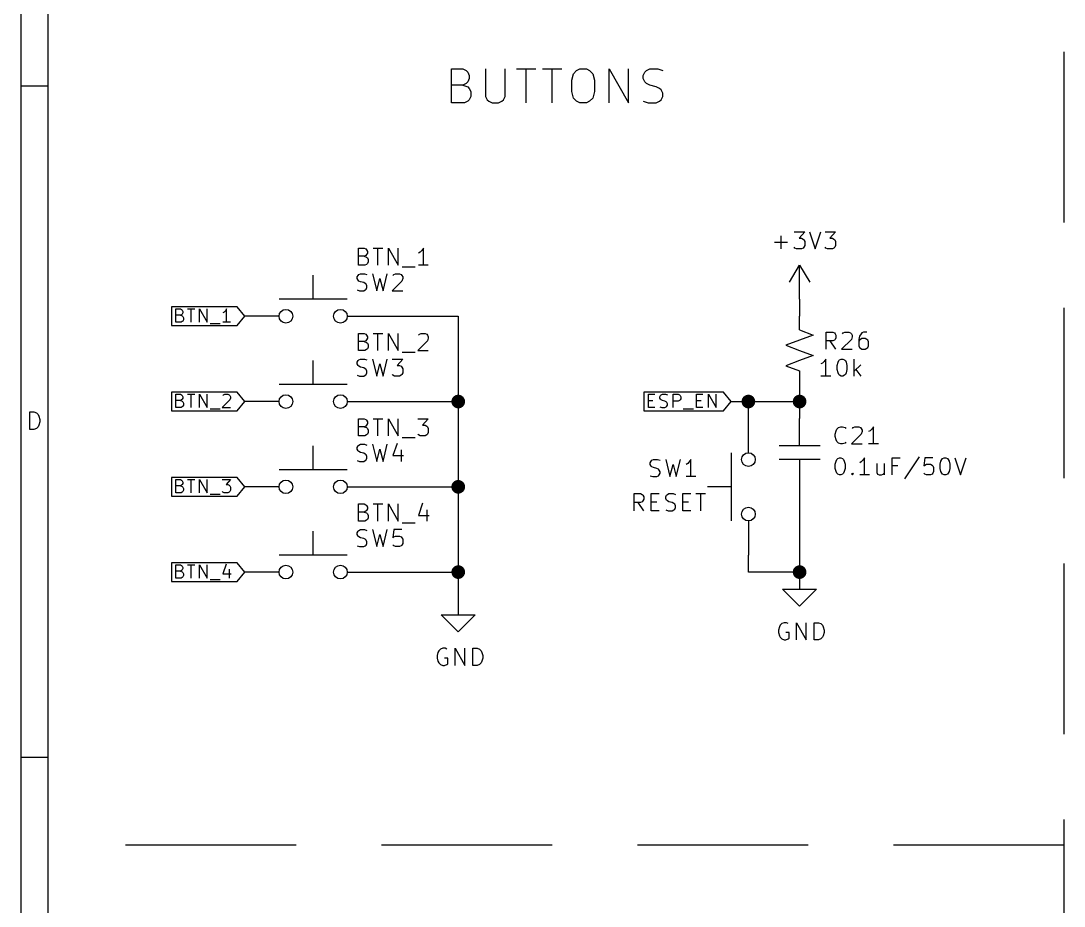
# Model space of a CAD drawing. Extents: x 0.4 to 16.1, y -11.3 to -0.4.
# Drawn here: x 0.394 to 3.45, y -8.704 to -6.109 of the extents above; entities that cross this region are included whole.
import ezdxf

# ---------------------------------------------------------------- set-up
doc = ezdxf.new("R2010")
doc.units = 0
doc.header["$MEASUREMENT"] = 0
doc.linetypes.add('DASHED', pattern=[0.75, 0.5, -0.25])
for name, color, linetype in [('BLUE3', 171, 'CONTINUOUS'), ('CYAN2', 4, 'CONTINUOUS'), ('GREEN2', 3, 'CONTINUOUS'), ('RED2', 1, 'CONTINUOUS')]:
    doc.layers.add(name, color=color, linetype=linetype)

msp = doc.modelspace()

# ---------------------------------------------------------------- linework, layer by layer
at = {"layer": 'BLUE3', "linetype": 'DASHED'}
for p, q in [((3.45, -11.2), (3.45, -6)), ((3.45, -8.525), (0.5, -8.525))]:
    msp.add_line(p, q, dxfattribs=at)
at = {"layer": 'BLUE3', "linetype": 'CONTINUOUS'}
for p, q in [((1.65506, -6.34974), (1.65506, -6.24974)), ((1.65506, -6.24974), (1.68839, -6.24974)), ((1.68839, -6.24974), (1.69791, -6.2545)), ((1.69791, -6.2545), (1.70268, -6.25926)), ((1.70268, -6.25926), (1.70744, -6.26878)), ((1.75506, -6.24974), (1.75506, -6.33069)), ((1.8122, -6.33069), (1.8122, -6.24974)), ((1.84554, -6.24974), (1.90268, -6.24974)), ((1.87411, -6.34974), (1.87411, -6.24974)), ((1.92172, -6.24974), (1.97887, -6.24974)), ((1.9503, -6.34974), (1.9503, -6.24974)), ((2.00744, -6.28307), (2.0122, -6.26402)), ((2.0122, -6.26402), (2.02172, -6.2545)), ((2.02172, -6.2545), (2.03125, -6.24974)), ((2.03125, -6.24974), (2.0503, -6.24974)), ((2.0503, -6.24974), (2.05982, -6.2545)), ((2.05982, -6.2545), (2.06934, -6.26402)), ((2.06934, -6.26402), (2.07411, -6.28307)), ((2.11696, -6.34974), (2.11696, -6.24974)), ((2.11696, -6.24974), (2.17411, -6.34974)), ((2.17411, -6.34974), (2.17411, -6.24974)), ((2.21696, -6.26878), (2.22172, -6.25926)), ((2.22172, -6.25926), (2.22648, -6.2545)), ((2.22648, -6.2545), (2.23601, -6.24974)), ((2.23601, -6.24974), (2.25982, -6.24974)), ((2.25982, -6.24974), (2.27411, -6.2545)), ((1.69791, -6.29259), (1.68839, -6.29735)), ((1.70268, -6.28783), (1.69791, -6.29259)), ((1.70744, -6.27831), (1.70268, -6.28783)), ((1.70744, -6.26878), (1.70744, -6.27831)), ((2.00744, -6.3164), (2.00744, -6.28307)), ((2.07411, -6.28307), (2.07411, -6.3164)), ((2.21696, -6.27831), (2.21696, -6.26878)), ((2.22172, -6.28783), (2.21696, -6.27831)), ((2.22648, -6.29259), (2.22172, -6.28783)), ((2.23601, -6.29735), (2.22648, -6.29259)), ((1.68839, -6.29735), (1.65506, -6.29735)), ((1.68839, -6.29735), (1.70268, -6.30212)), ((1.70268, -6.30212), (1.70744, -6.30688)), ((1.70744, -6.30688), (1.7122, -6.3164)), ((1.7122, -6.3164), (1.7122, -6.33069)), ((2.0122, -6.33545), (2.00744, -6.3164)), ((2.07411, -6.3164), (2.06934, -6.33545)), ((2.25506, -6.30212), (2.23601, -6.29735)), ((2.26458, -6.30688), (2.25506, -6.30212)), ((2.26934, -6.31164), (2.26458, -6.30688)), ((2.27411, -6.32117), (2.26934, -6.31164)), ((2.27411, -6.33069), (2.27411, -6.32117)), ((1.69315, -6.34974), (1.65506, -6.34974)), ((1.70268, -6.34497), (1.69315, -6.34974)), ((1.70744, -6.34021), (1.70268, -6.34497)), ((1.7122, -6.33069), (1.70744, -6.34021)), ((1.75506, -6.33069), (1.75982, -6.34021)), ((1.75982, -6.34021), (1.76458, -6.34497)), ((1.76458, -6.34497), (1.77411, -6.34974)), ((1.77411, -6.34974), (1.79315, -6.34974)), ((1.79315, -6.34974), (1.80268, -6.34497)), ((1.80268, -6.34497), (1.80744, -6.34021)), ((1.80744, -6.34021), (1.8122, -6.33069)), ((2.02172, -6.34497), (2.0122, -6.33545)), ((2.03125, -6.34974), (2.02172, -6.34497)), ((2.0503, -6.34974), (2.03125, -6.34974)), ((2.05982, -6.34497), (2.0503, -6.34974)), ((2.06934, -6.33545), (2.05982, -6.34497)), ((2.21696, -6.34497), (2.23125, -6.34974)), ((2.23125, -6.34974), (2.25506, -6.34974)), ((2.25506, -6.34974), (2.26458, -6.34497)), ((2.26458, -6.34497), (2.26934, -6.34021)), ((2.26934, -6.34021), (2.27411, -6.33069))]:
    msp.add_line(p, q, dxfattribs=at)
at = {"layer": 'CYAN2', "linetype": 'CONTINUOUS'}
for p, q in [((2.62095, -6.7773), (2.62095, -6.73921)), ((2.65905, -6.7273), (2.69, -6.7273)), ((2.69, -6.7273), (2.67333, -6.74635)), ((2.67333, -6.74635), (2.68047, -6.74635)), ((2.68047, -6.74635), (2.68524, -6.74873)), ((2.68524, -6.74873), (2.68762, -6.75111)), ((2.68762, -6.75111), (2.69, -6.75587)), ((2.70428, -6.7273), (2.72095, -6.7773)), ((2.72095, -6.7773), (2.73762, -6.7273)), ((2.74952, -6.7273), (2.78047, -6.7273)), ((2.78047, -6.7273), (2.76381, -6.74635)), ((2.76381, -6.74635), (2.77095, -6.74635)), ((2.77095, -6.74635), (2.77571, -6.74873)), ((2.77571, -6.74873), (2.77809, -6.75111)), ((2.77809, -6.75111), (2.78047, -6.75587)), ((1.38259, -6.8253), (1.38259, -6.7753)), ((1.38259, -6.7753), (1.39925, -6.7753)), ((1.39925, -6.7753), (1.40402, -6.77769)), ((1.40402, -6.77769), (1.4064, -6.78006)), ((1.4064, -6.78006), (1.40878, -6.78483)), ((1.40878, -6.78483), (1.40878, -6.78959)), ((1.42544, -6.7753), (1.45402, -6.7753)), ((1.43973, -6.8253), (1.43973, -6.7753)), ((1.47068, -6.8253), (1.47068, -6.7753)), ((1.47068, -6.7753), (1.49925, -6.8253)), ((1.49925, -6.8253), (1.49925, -6.7753)), ((1.5683, -6.78244), (1.56354, -6.78721)), ((1.57306, -6.7753), (1.5683, -6.78244)), ((1.57306, -6.8253), (1.57306, -6.7753)), ((2.6019, -6.75826), (2.64, -6.75826)), ((2.66143, -6.77492), (2.65905, -6.77254)), ((2.66619, -6.7773), (2.66143, -6.77492)), ((2.68047, -6.7773), (2.66619, -6.7773)), ((2.68524, -6.77492), (2.68047, -6.7773)), ((2.68762, -6.77254), (2.68524, -6.77492)), ((2.69, -6.76778), (2.68762, -6.77254)), ((2.69, -6.75587), (2.69, -6.76778)), ((2.7519, -6.77492), (2.74952, -6.77254)), ((2.75667, -6.7773), (2.7519, -6.77492)), ((2.77095, -6.7773), (2.75667, -6.7773)), ((2.77571, -6.77492), (2.77095, -6.7773)), ((2.77809, -6.77254), (2.77571, -6.77492)), ((2.78047, -6.76778), (2.77809, -6.77254)), ((2.78047, -6.75587), (2.78047, -6.76778)), ((1.39925, -6.79911), (1.38259, -6.79911)), ((1.40402, -6.79673), (1.39925, -6.79911)), ((1.39925, -6.79911), (1.4064, -6.80149)), ((1.4064, -6.79435), (1.40402, -6.79673)), ((1.40878, -6.78959), (1.4064, -6.79435)), ((1.4064, -6.80149), (1.40878, -6.80387)), ((1.40878, -6.80387), (1.41116, -6.80863)), ((1.41116, -6.80863), (1.41116, -6.81578)), ((1.56354, -6.78721), (1.55878, -6.78959)), ((1.40163, -6.8253), (1.38259, -6.8253)), ((1.4064, -6.82292), (1.40163, -6.8253)), ((1.40878, -6.82054), (1.4064, -6.82292)), ((1.41116, -6.81578), (1.40878, -6.82054)), ((1.51116, -6.83006), (1.54925, -6.83006)), ((1.58735, -6.8253), (1.55878, -6.8253)), ((1.37901, -6.85983), (1.38139, -6.85506)), ((1.37901, -6.86459), (1.37901, -6.85983)), ((1.38139, -6.86935), (1.37901, -6.86459)), ((1.38139, -6.85506), (1.38378, -6.85269)), ((1.38378, -6.87173), (1.38139, -6.86935)), ((1.38378, -6.85269), (1.38854, -6.8503)), ((1.38854, -6.87411), (1.38378, -6.87173)), ((1.38854, -6.8503), (1.40044, -6.8503)), ((1.39806, -6.87649), (1.38854, -6.87411)), ((1.40282, -6.87887), (1.39806, -6.87649)), ((1.40044, -6.8503), (1.40758, -6.85269)), ((1.42425, -6.8503), (1.43615, -6.9003)), ((1.43615, -6.9003), (1.44568, -6.86459)), ((1.44568, -6.86459), (1.4552, -6.9003)), ((1.4552, -6.9003), (1.46711, -6.8503)), ((1.50996, -6.87173), (1.48139, -6.9003)), ((1.48378, -6.85506), (1.48615, -6.85269)), ((1.48615, -6.85269), (1.49092, -6.8503)), ((1.49092, -6.8503), (1.50282, -6.8503)), ((1.50282, -6.8503), (1.50758, -6.85269)), ((1.50758, -6.85269), (1.50996, -6.85506)), ((1.50996, -6.85506), (1.51235, -6.85983)), ((1.51235, -6.86459), (1.50996, -6.87173)), ((1.51235, -6.85983), (1.51235, -6.86459)), ((1.37901, -6.89792), (1.38615, -6.9003)), ((1.38615, -6.9003), (1.39806, -6.9003)), ((1.39806, -6.9003), (1.40282, -6.89792)), ((1.4052, -6.88126), (1.40282, -6.87887)), ((1.40282, -6.89792), (1.4052, -6.89554)), ((1.40758, -6.88602), (1.4052, -6.88126)), ((1.4052, -6.89554), (1.40758, -6.89078)), ((1.40758, -6.89078), (1.40758, -6.88602)), ((1.48139, -6.9003), (1.51235, -6.9003)), ((1.38259, -7.0753), (1.38259, -7.0253)), ((1.38259, -7.0253), (1.39925, -7.0253)), ((1.39925, -7.0253), (1.40402, -7.02769)), ((1.40402, -7.02769), (1.4064, -7.03006)), ((1.42544, -7.0253), (1.45402, -7.0253)), ((1.43973, -7.0753), (1.43973, -7.0253)), ((1.47068, -7.0753), (1.47068, -7.0253)), ((1.47068, -7.0253), (1.49925, -7.0753)), ((1.49925, -7.0753), (1.49925, -7.0253)), ((1.55878, -7.03006), (1.56116, -7.02769)), ((1.56116, -7.02769), (1.56592, -7.0253)), ((1.56592, -7.0253), (1.57783, -7.0253)), ((1.57783, -7.0253), (1.58259, -7.02769)), ((1.58259, -7.02769), (1.58497, -7.03006)), ((2.75303, -7.0713), (2.75303, -7.0213)), ((2.75303, -7.0213), (2.77207, -7.0213)), ((2.77207, -7.0213), (2.77684, -7.02369)), ((2.77684, -7.02369), (2.77922, -7.02606)), ((2.77922, -7.02606), (2.7816, -7.03083)), ((2.80065, -7.02606), (2.80303, -7.02369)), ((2.80303, -7.02369), (2.80779, -7.0213)), ((2.80779, -7.0213), (2.81969, -7.0213)), ((2.81969, -7.0213), (2.82446, -7.02369)), ((2.82446, -7.02369), (2.82684, -7.02606)), ((2.82684, -7.02606), (2.82922, -7.03083)), ((2.85541, -7.02606), (2.85065, -7.03321)), ((2.85779, -7.02369), (2.85541, -7.02606)), ((2.86255, -7.0213), (2.85779, -7.02369)), ((2.87207, -7.0213), (2.86255, -7.0213)), ((1.39925, -7.04911), (1.38259, -7.04911)), ((1.40402, -7.04673), (1.39925, -7.04911)), ((1.39925, -7.04911), (1.4064, -7.05149)), ((1.4064, -7.04435), (1.40402, -7.04673)), ((1.4064, -7.03006), (1.40878, -7.03483)), ((1.40878, -7.03959), (1.4064, -7.04435)), ((1.4064, -7.05149), (1.40878, -7.05387)), ((1.40878, -7.03483), (1.40878, -7.03959)), ((1.40878, -7.05387), (1.41116, -7.05863)), ((1.41116, -7.05863), (1.41116, -7.06578)), ((1.58497, -7.04673), (1.5564, -7.0753)), ((1.58497, -7.03006), (1.58735, -7.03483)), ((1.58735, -7.03959), (1.58497, -7.04673)), ((1.58735, -7.03483), (1.58735, -7.03959)), ((2.77207, -7.04749), (2.75303, -7.04749)), ((2.7816, -7.0713), (2.76493, -7.04749)), ((2.77684, -7.04511), (2.77207, -7.04749)), ((2.77922, -7.04273), (2.77684, -7.04511)), ((2.7816, -7.03797), (2.77922, -7.04273)), ((2.7816, -7.03083), (2.7816, -7.03797)), ((2.82684, -7.04273), (2.79827, -7.0713)), ((2.82922, -7.03559), (2.82684, -7.04273)), ((2.82922, -7.03083), (2.82922, -7.03559)), ((2.85065, -7.03321), (2.84827, -7.04273)), ((2.84827, -7.04273), (2.84827, -7.06178)), ((2.85065, -7.04511), (2.84827, -7.04987)), ((2.85303, -7.04273), (2.85065, -7.04511)), ((2.85779, -7.04035), (2.85303, -7.04273)), ((2.86731, -7.04035), (2.85779, -7.04035)), ((2.87207, -7.04273), (2.86731, -7.04035)), ((2.87446, -7.04511), (2.87207, -7.04273)), ((2.87684, -7.04987), (2.87446, -7.04511)), ((2.87684, -7.06178), (2.87684, -7.04987)), ((1.40163, -7.0753), (1.38259, -7.0753)), ((1.4064, -7.07292), (1.40163, -7.0753)), ((1.40878, -7.07054), (1.4064, -7.07292)), ((1.41116, -7.06578), (1.40878, -7.07054)), ((1.51116, -7.08006), (1.54925, -7.08006)), ((1.5564, -7.0753), (1.58735, -7.0753)), ((2.79827, -7.0713), (2.82922, -7.0713)), ((2.84827, -7.06178), (2.85065, -7.06654)), ((2.85065, -7.06654), (2.85303, -7.06892)), ((2.85303, -7.06892), (2.85779, -7.0713)), ((2.85779, -7.0713), (2.86731, -7.0713)), ((2.86731, -7.0713), (2.87207, -7.06892)), ((2.87207, -7.06892), (2.87446, -7.06654)), ((2.87446, -7.06654), (2.87684, -7.06178)), ((1.37901, -7.10983), (1.38139, -7.10506)), ((1.37901, -7.11459), (1.37901, -7.10983)), ((1.38139, -7.11935), (1.37901, -7.11459)), ((1.38139, -7.10506), (1.38378, -7.10269)), ((1.38378, -7.12173), (1.38139, -7.11935)), ((1.38378, -7.10269), (1.38854, -7.1003)), ((1.38854, -7.1003), (1.40044, -7.1003)), ((1.40044, -7.1003), (1.40758, -7.10269)), ((1.42425, -7.1003), (1.43615, -7.1503)), ((1.43615, -7.1503), (1.44568, -7.11459)), ((1.44568, -7.11459), (1.4552, -7.1503)), ((1.4552, -7.1503), (1.46711, -7.1003)), ((1.48139, -7.1003), (1.51235, -7.1003)), ((1.51235, -7.1003), (1.49568, -7.11935)), ((1.49568, -7.11935), (1.50282, -7.11935)), ((1.50282, -7.11935), (1.50758, -7.12173)), ((2.74241, -7.11221), (2.73765, -7.11459)), ((2.74717, -7.10744), (2.74241, -7.11221)), ((2.75193, -7.1003), (2.74717, -7.10744)), ((2.75193, -7.1503), (2.75193, -7.1003)), ((2.78526, -7.11935), (2.78765, -7.10983)), ((2.78526, -7.13126), (2.78526, -7.11935)), ((2.78765, -7.10983), (2.79003, -7.10506)), ((2.79003, -7.10506), (2.79241, -7.10269)), ((2.79241, -7.10269), (2.79717, -7.1003)), ((2.79717, -7.1003), (2.80193, -7.1003)), ((2.80193, -7.1003), (2.80669, -7.10269)), ((2.80669, -7.10269), (2.80907, -7.10506)), ((2.80907, -7.10506), (2.81145, -7.10983)), ((2.81145, -7.10983), (2.81383, -7.11935)), ((2.81383, -7.11935), (2.81383, -7.13126)), ((2.83526, -7.1503), (2.83526, -7.1003)), ((2.85431, -7.11697), (2.83526, -7.13602)), ((1.37901, -7.14792), (1.38615, -7.1503)), ((1.38854, -7.12411), (1.38378, -7.12173)), ((1.38615, -7.1503), (1.39806, -7.1503)), ((1.39806, -7.12649), (1.38854, -7.12411)), ((1.40282, -7.12887), (1.39806, -7.12649)), ((1.39806, -7.1503), (1.40282, -7.14792)), ((1.4052, -7.13126), (1.40282, -7.12887)), ((1.40282, -7.14792), (1.4052, -7.14554)), ((1.40758, -7.13602), (1.4052, -7.13126)), ((1.4052, -7.14554), (1.40758, -7.14078)), ((1.40758, -7.14078), (1.40758, -7.13602)), ((1.48378, -7.14792), (1.48139, -7.14554)), ((1.48854, -7.1503), (1.48378, -7.14792)), ((1.50282, -7.1503), (1.48854, -7.1503)), ((1.50758, -7.14792), (1.50282, -7.1503)), ((1.50758, -7.12173), (1.50996, -7.12411)), ((1.50996, -7.14554), (1.50758, -7.14792)), ((1.50996, -7.12411), (1.51235, -7.12887)), ((1.51235, -7.14078), (1.50996, -7.14554)), ((1.51235, -7.12887), (1.51235, -7.14078)), ((2.76622, -7.1503), (2.73765, -7.1503)), ((2.78765, -7.14078), (2.78526, -7.13126)), ((2.79003, -7.14554), (2.78765, -7.14078)), ((2.79241, -7.14792), (2.79003, -7.14554)), ((2.79717, -7.1503), (2.79241, -7.14792)), ((2.80193, -7.1503), (2.79717, -7.1503)), ((2.80669, -7.14792), (2.80193, -7.1503)), ((2.80907, -7.14554), (2.80669, -7.14792)), ((2.81145, -7.14078), (2.80907, -7.14554)), ((2.81383, -7.13126), (2.81145, -7.14078)), ((2.84003, -7.13126), (2.85431, -7.1503)), ((1.38259, -7.3253), (1.38259, -7.2753)), ((1.38259, -7.2753), (1.39925, -7.2753)), ((1.39925, -7.29911), (1.38259, -7.29911)), ((1.39925, -7.2753), (1.40402, -7.27769)), ((1.40402, -7.29673), (1.39925, -7.29911)), ((1.39925, -7.29911), (1.4064, -7.30149)), ((1.40402, -7.27769), (1.4064, -7.28006)), ((1.4064, -7.29435), (1.40402, -7.29673)), ((1.4064, -7.28006), (1.40878, -7.28483)), ((1.40878, -7.28959), (1.4064, -7.29435)), ((1.4064, -7.30149), (1.40878, -7.30387)), ((1.40878, -7.28483), (1.40878, -7.28959)), ((1.40878, -7.30387), (1.41116, -7.30863)), ((1.42544, -7.2753), (1.45402, -7.2753)), ((1.43973, -7.3253), (1.43973, -7.2753)), ((1.47068, -7.3253), (1.47068, -7.2753)), ((1.47068, -7.2753), (1.49925, -7.3253)), ((1.49925, -7.3253), (1.49925, -7.2753)), ((1.5564, -7.2753), (1.58735, -7.2753)), ((1.58735, -7.2753), (1.57068, -7.29435)), ((1.57068, -7.29435), (1.57783, -7.29435)), ((1.57783, -7.29435), (1.58259, -7.29673)), ((1.58259, -7.29673), (1.58497, -7.29911)), ((1.58497, -7.29911), (1.58735, -7.30387)), ((1.58735, -7.30387), (1.58735, -7.31578)), ((2.78441, -7.30607), (2.78917, -7.30131)), ((2.78917, -7.30131), (2.79631, -7.29893)), ((2.79631, -7.29893), (2.80107, -7.29893)), ((2.80107, -7.29893), (2.80822, -7.30131)), ((2.80822, -7.30131), (2.8106, -7.30369)), ((2.82965, -7.30369), (2.83203, -7.30131)), ((2.83203, -7.30131), (2.83679, -7.29893)), ((2.83679, -7.29893), (2.84869, -7.29893)), ((2.84869, -7.29893), (2.85346, -7.30131)), ((2.85346, -7.30131), (2.85584, -7.30369)), ((2.85584, -7.30369), (2.85822, -7.30845)), ((2.89155, -7.29893), (2.88679, -7.30607)), ((2.89155, -7.34893), (2.89155, -7.29893)), ((1.40163, -7.3253), (1.38259, -7.3253)), ((1.4064, -7.32292), (1.40163, -7.3253)), ((1.40878, -7.32054), (1.4064, -7.32292)), ((1.41116, -7.31578), (1.40878, -7.32054)), ((1.41116, -7.30863), (1.41116, -7.31578)), ((1.51116, -7.33006), (1.54925, -7.33006)), ((1.55878, -7.32292), (1.5564, -7.32054)), ((1.56354, -7.3253), (1.55878, -7.32292)), ((1.57783, -7.3253), (1.56354, -7.3253)), ((1.58259, -7.32292), (1.57783, -7.3253)), ((1.58497, -7.32054), (1.58259, -7.32292)), ((1.58735, -7.31578), (1.58497, -7.32054)), ((2.77965, -7.32036), (2.78203, -7.31083)), ((2.77965, -7.3275), (2.77965, -7.32036)), ((2.78203, -7.33702), (2.77965, -7.3275)), ((2.78203, -7.31083), (2.78441, -7.30607)), ((2.85584, -7.32036), (2.82727, -7.34893)), ((2.85822, -7.31321), (2.85584, -7.32036)), ((2.85822, -7.30845), (2.85822, -7.31321)), ((2.88203, -7.31083), (2.87727, -7.31321)), ((2.88679, -7.30607), (2.88203, -7.31083)), ((1.37901, -7.35983), (1.38139, -7.35506)), ((1.37901, -7.36459), (1.37901, -7.35983)), ((1.38139, -7.36935), (1.37901, -7.36459)), ((1.38139, -7.35506), (1.38378, -7.35269)), ((1.38378, -7.35269), (1.38854, -7.3503)), ((1.38854, -7.3503), (1.40044, -7.3503)), ((1.40044, -7.3503), (1.40758, -7.35269)), ((1.42425, -7.3503), (1.43615, -7.4003)), ((1.43615, -7.4003), (1.44568, -7.36459)), ((1.44568, -7.36459), (1.4552, -7.4003)), ((1.4552, -7.4003), (1.46711, -7.3503)), ((1.49568, -7.34792), (1.48378, -7.38363)), ((2.78441, -7.34178), (2.78203, -7.33702)), ((2.78917, -7.34655), (2.78441, -7.34178)), ((2.79631, -7.34893), (2.78917, -7.34655)), ((2.80107, -7.34893), (2.79631, -7.34893)), ((2.80822, -7.34655), (2.80107, -7.34893)), ((2.8106, -7.34417), (2.80822, -7.34655)), ((2.82727, -7.34893), (2.85822, -7.34893)), ((2.90584, -7.34893), (2.87727, -7.34893)), ((1.38378, -7.37173), (1.38139, -7.36935)), ((1.38854, -7.37411), (1.38378, -7.37173)), ((1.39806, -7.37649), (1.38854, -7.37411)), ((1.40282, -7.37887), (1.39806, -7.37649)), ((1.4052, -7.38126), (1.40282, -7.37887)), ((1.40282, -7.39792), (1.4052, -7.39554)), ((1.40758, -7.38602), (1.4052, -7.38126)), ((1.4052, -7.39554), (1.40758, -7.39078)), ((1.40758, -7.39078), (1.40758, -7.38602)), ((1.48378, -7.38363), (1.51473, -7.38363)), ((1.50758, -7.36697), (1.50758, -7.4003)), ((2.24241, -7.39731), (2.24717, -7.39493)), ((2.24717, -7.39493), (2.25907, -7.39493)), ((2.25907, -7.39493), (2.26622, -7.39731)), ((2.28289, -7.39493), (2.29479, -7.44493)), ((2.31384, -7.44493), (2.32574, -7.39493)), ((2.35669, -7.39493), (2.35193, -7.40207)), ((2.35669, -7.44493), (2.35669, -7.39493)), ((2.78203, -7.39945), (2.78441, -7.39469)), ((2.78441, -7.39469), (2.78679, -7.39231)), ((2.78679, -7.39231), (2.79155, -7.38993)), ((2.79155, -7.38993), (2.79631, -7.38993)), ((2.79631, -7.38993), (2.80107, -7.39231)), ((2.80107, -7.39231), (2.80346, -7.39469)), ((2.80346, -7.39469), (2.80583, -7.39945)), ((2.86536, -7.38993), (2.8606, -7.39707)), ((2.86536, -7.43993), (2.86536, -7.38993)), ((2.94631, -7.43993), (2.94631, -7.38993)), ((2.94631, -7.38993), (2.97012, -7.38993)), ((3.02488, -7.38755), (2.98203, -7.45183)), ((3.04155, -7.38993), (3.03917, -7.41374)), ((3.06536, -7.38993), (3.04155, -7.38993)), ((3.08917, -7.39945), (3.09155, -7.39469)), ((3.09155, -7.39469), (3.09393, -7.39231)), ((3.09393, -7.39231), (3.09869, -7.38993)), ((3.09869, -7.38993), (3.10346, -7.38993)), ((3.10346, -7.38993), (3.10822, -7.39231)), ((3.10822, -7.39231), (3.1106, -7.39469)), ((3.1106, -7.39469), (3.11298, -7.39945)), ((3.12965, -7.38993), (3.14631, -7.43993)), ((3.14631, -7.43993), (3.16298, -7.38993)), ((1.37901, -7.39792), (1.38615, -7.4003)), ((1.38615, -7.4003), (1.39806, -7.4003)), ((1.39806, -7.4003), (1.40282, -7.39792)), ((2.23765, -7.40445), (2.24003, -7.39969)), ((2.23765, -7.40921), (2.23765, -7.40445)), ((2.24003, -7.41398), (2.23765, -7.40921)), ((2.24003, -7.39969), (2.24241, -7.39731)), ((2.24241, -7.41636), (2.24003, -7.41398)), ((2.24717, -7.41874), (2.24241, -7.41636)), ((2.25669, -7.42112), (2.24717, -7.41874)), ((2.26146, -7.4235), (2.25669, -7.42112)), ((2.26384, -7.42588), (2.26146, -7.4235)), ((2.26622, -7.43064), (2.26384, -7.42588)), ((2.29479, -7.44493), (2.30431, -7.40921)), ((2.30431, -7.40921), (2.31384, -7.44493)), ((2.34717, -7.40683), (2.34241, -7.40921)), ((2.35193, -7.40207), (2.34717, -7.40683)), ((2.77965, -7.40898), (2.78203, -7.39945)), ((2.77965, -7.42088), (2.77965, -7.40898)), ((2.78203, -7.43041), (2.77965, -7.42088)), ((2.80583, -7.39945), (2.80822, -7.40898)), ((2.80822, -7.42088), (2.80583, -7.43041)), ((2.80822, -7.40898), (2.80822, -7.42088)), ((2.85583, -7.40183), (2.85107, -7.40421)), ((2.8606, -7.39707), (2.85583, -7.40183)), ((2.90107, -7.40659), (2.90107, -7.43278)), ((2.9225, -7.40659), (2.9225, -7.43993)), ((2.96298, -7.41374), (2.94631, -7.41374)), ((3.03917, -7.41374), (3.04155, -7.41136)), ((3.04155, -7.41136), (3.04631, -7.40898)), ((3.04631, -7.40898), (3.05822, -7.40898)), ((3.05822, -7.40898), (3.06298, -7.41136)), ((3.06298, -7.41136), (3.06536, -7.41374)), ((3.06536, -7.41374), (3.06774, -7.4185)), ((3.06774, -7.4185), (3.06774, -7.43041)), ((3.08679, -7.40898), (3.08917, -7.39945)), ((3.08679, -7.42088), (3.08679, -7.40898)), ((3.08917, -7.43041), (3.08679, -7.42088)), ((3.11298, -7.39945), (3.11536, -7.40898)), ((3.11536, -7.42088), (3.11298, -7.43041)), ((3.11536, -7.40898), (3.11536, -7.42088)), ((2.23765, -7.44255), (2.24479, -7.44493)), ((2.24479, -7.44493), (2.25669, -7.44493)), ((2.25669, -7.44493), (2.26146, -7.44255)), ((2.26146, -7.44255), (2.26384, -7.44017)), ((2.26384, -7.44017), (2.26622, -7.43541)), ((2.26622, -7.43541), (2.26622, -7.43064)), ((2.37098, -7.44493), (2.34241, -7.44493)), ((2.78441, -7.43517), (2.78203, -7.43041)), ((2.78679, -7.43755), (2.78441, -7.43517)), ((2.79155, -7.43993), (2.78679, -7.43755)), ((2.79631, -7.43993), (2.79155, -7.43993)), ((2.80107, -7.43755), (2.79631, -7.43993)), ((2.80346, -7.43517), (2.80107, -7.43755)), ((2.80583, -7.43041), (2.80346, -7.43517)), ((2.82726, -7.43755), (2.82965, -7.43517)), ((2.82965, -7.43993), (2.82726, -7.43755)), ((2.82965, -7.43517), (2.83203, -7.43755)), ((2.82965, -7.43517), (2.82965, -7.43993)), ((2.83203, -7.43755), (2.82965, -7.43993)), ((2.87965, -7.43993), (2.85107, -7.43993)), ((2.90107, -7.43278), (2.90346, -7.43755)), ((2.90346, -7.43755), (2.90822, -7.43993)), ((2.90822, -7.43993), (2.91536, -7.43993)), ((2.91536, -7.43993), (2.92012, -7.43755)), ((2.92012, -7.43755), (2.9225, -7.43517)), ((3.04155, -7.43755), (3.03917, -7.43517)), ((3.04631, -7.43993), (3.04155, -7.43755)), ((3.05822, -7.43993), (3.04631, -7.43993)), ((3.06298, -7.43755), (3.05822, -7.43993)), ((3.06536, -7.43517), (3.06298, -7.43755)), ((3.06774, -7.43041), (3.06536, -7.43517)), ((3.09155, -7.43517), (3.08917, -7.43041)), ((3.09393, -7.43755), (3.09155, -7.43517)), ((3.09869, -7.43993), (3.09393, -7.43755)), ((3.10346, -7.43993), (3.09869, -7.43993)), ((3.10822, -7.43755), (3.10346, -7.43993)), ((3.1106, -7.43517), (3.10822, -7.43755)), ((3.11298, -7.43041), (3.1106, -7.43517)), ((2.19003, -7.54493), (2.19003, -7.49493)), ((2.19003, -7.49493), (2.20907, -7.49493)), ((2.20907, -7.49493), (2.21384, -7.49731)), ((2.21384, -7.49731), (2.21622, -7.49969)), ((2.21622, -7.51636), (2.21384, -7.51874)), ((2.21622, -7.49969), (2.2186, -7.50445)), ((2.2186, -7.51159), (2.21622, -7.51636)), ((2.2186, -7.50445), (2.2186, -7.51159)), ((2.24003, -7.54493), (2.24003, -7.49493)), ((2.24003, -7.49493), (2.26384, -7.49493)), ((2.28289, -7.50445), (2.28527, -7.49969)), ((2.28289, -7.50921), (2.28289, -7.50445)), ((2.28527, -7.51398), (2.28289, -7.50921)), ((2.28527, -7.49969), (2.28765, -7.49731)), ((2.28765, -7.51636), (2.28527, -7.51398)), ((2.28765, -7.49731), (2.29241, -7.49493)), ((2.29241, -7.51874), (2.28765, -7.51636)), ((2.29241, -7.49493), (2.30431, -7.49493)), ((2.30431, -7.49493), (2.31146, -7.49731)), ((2.33289, -7.54493), (2.33289, -7.49493)), ((2.33289, -7.49493), (2.35669, -7.49493)), ((2.37098, -7.49493), (2.39955, -7.49493)), ((2.38527, -7.54493), (2.38527, -7.49493)), ((1.38259, -7.5753), (1.38259, -7.5253)), ((1.38259, -7.5253), (1.39925, -7.5253)), ((1.39925, -7.5253), (1.40402, -7.52769)), ((1.40402, -7.54673), (1.39925, -7.54911)), ((1.40402, -7.52769), (1.4064, -7.53006)), ((1.4064, -7.54435), (1.40402, -7.54673)), ((1.4064, -7.53006), (1.40878, -7.53483)), ((1.40878, -7.53959), (1.4064, -7.54435)), ((1.40878, -7.53483), (1.40878, -7.53959)), ((1.42544, -7.5253), (1.45402, -7.5253)), ((1.43973, -7.5753), (1.43973, -7.5253)), ((1.47068, -7.5753), (1.47068, -7.5253)), ((1.47068, -7.5253), (1.49925, -7.5753)), ((1.49925, -7.5753), (1.49925, -7.5253)), ((1.57068, -7.52292), (1.55878, -7.55863)), ((1.58259, -7.54197), (1.58259, -7.5753)), ((2.20907, -7.52112), (2.19003, -7.52112)), ((2.2186, -7.54493), (2.20193, -7.52112)), ((2.21384, -7.51874), (2.20907, -7.52112)), ((2.24003, -7.51874), (2.25669, -7.51874)), ((2.26384, -7.54493), (2.24003, -7.54493)), ((2.28289, -7.54255), (2.29003, -7.54493)), ((2.29003, -7.54493), (2.30193, -7.54493)), ((2.30193, -7.52112), (2.29241, -7.51874)), ((2.30669, -7.5235), (2.30193, -7.52112)), ((2.30193, -7.54493), (2.30669, -7.54255)), ((2.30907, -7.52588), (2.30669, -7.5235)), ((2.30669, -7.54255), (2.30907, -7.54017)), ((2.31146, -7.53064), (2.30907, -7.52588)), ((2.30907, -7.54017), (2.31146, -7.53541)), ((2.31146, -7.53541), (2.31146, -7.53064)), ((2.33289, -7.51874), (2.34955, -7.51874)), ((2.35669, -7.54493), (2.33289, -7.54493)), ((1.39925, -7.54911), (1.38259, -7.54911)), ((1.40163, -7.5753), (1.38259, -7.5753)), ((1.39925, -7.54911), (1.4064, -7.55149)), ((1.4064, -7.57292), (1.40163, -7.5753)), ((1.4064, -7.55149), (1.40878, -7.55387)), ((1.40878, -7.57054), (1.4064, -7.57292)), ((1.40878, -7.55387), (1.41116, -7.55863)), ((1.41116, -7.56578), (1.40878, -7.57054)), ((1.41116, -7.55863), (1.41116, -7.56578)), ((1.55878, -7.55863), (1.58973, -7.55863)), ((1.37901, -7.60983), (1.38139, -7.60506)), ((1.37901, -7.61459), (1.37901, -7.60983)), ((1.38139, -7.60506), (1.38378, -7.60269)), ((1.38378, -7.60269), (1.38854, -7.6003)), ((1.38854, -7.6003), (1.40044, -7.6003)), ((1.40044, -7.6003), (1.40758, -7.60269)), ((1.42425, -7.6003), (1.43615, -7.6503)), ((1.4552, -7.6503), (1.46711, -7.6003)), ((1.48615, -7.6003), (1.48378, -7.62411)), ((1.50996, -7.6003), (1.48615, -7.6003)), ((1.51116, -7.58006), (1.54925, -7.58006)), ((1.38139, -7.61935), (1.37901, -7.61459)), ((1.38378, -7.62173), (1.38139, -7.61935)), ((1.38854, -7.62411), (1.38378, -7.62173)), ((1.39806, -7.62649), (1.38854, -7.62411)), ((1.40282, -7.62887), (1.39806, -7.62649)), ((1.4052, -7.63126), (1.40282, -7.62887)), ((1.40758, -7.63602), (1.4052, -7.63126)), ((1.40758, -7.64078), (1.40758, -7.63602)), ((1.43615, -7.6503), (1.44568, -7.61459)), ((1.44568, -7.61459), (1.4552, -7.6503)), ((1.48378, -7.62411), (1.48615, -7.62173)), ((1.48615, -7.62173), (1.49092, -7.61935)), ((1.49092, -7.61935), (1.50282, -7.61935)), ((1.50282, -7.61935), (1.50758, -7.62173)), ((1.50758, -7.62173), (1.50996, -7.62411)), ((1.50996, -7.62411), (1.51235, -7.62887)), ((1.51235, -7.62887), (1.51235, -7.64078)), ((1.37901, -7.64792), (1.38615, -7.6503)), ((1.38615, -7.6503), (1.39806, -7.6503)), ((1.39806, -7.6503), (1.40282, -7.64792)), ((1.40282, -7.64792), (1.4052, -7.64554)), ((1.4052, -7.64554), (1.40758, -7.64078)), ((1.48615, -7.64792), (1.48378, -7.64554)), ((1.49092, -7.6503), (1.48615, -7.64792)), ((1.50282, -7.6503), (1.49092, -7.6503)), ((1.50758, -7.64792), (1.50282, -7.6503)), ((1.50996, -7.64554), (1.50758, -7.64792)), ((1.51235, -7.64078), (1.50996, -7.64554)), ((2.61571, -7.88521), (2.61333, -7.89473)), ((2.61809, -7.88044), (2.61571, -7.88521)), ((2.62285, -7.87569), (2.61809, -7.88044)), ((2.63, -7.8733), (2.62285, -7.87569)), ((2.63714, -7.8733), (2.63, -7.8733)), ((2.6419, -7.87569), (2.63714, -7.8733)), ((2.66571, -7.9233), (2.66571, -7.8733)), ((2.66571, -7.8733), (2.69428, -7.9233)), ((2.69428, -7.9233), (2.69428, -7.8733)), ((2.71809, -7.9233), (2.71809, -7.8733)), ((2.71809, -7.8733), (2.73, -7.8733)), ((2.73, -7.8733), (2.73714, -7.87569)), ((2.73714, -7.87569), (2.7419, -7.88044)), ((2.7419, -7.88044), (2.74428, -7.88521)), ((2.74428, -7.88521), (2.74667, -7.89473)), ((2.61333, -7.89473), (2.61333, -7.90187)), ((2.61333, -7.90187), (2.61571, -7.9114)), ((2.61571, -7.9114), (2.61809, -7.91616)), ((2.64428, -7.90187), (2.63476, -7.90187)), ((2.64428, -7.91854), (2.64428, -7.90187)), ((2.74428, -7.9114), (2.7419, -7.91616)), ((2.74667, -7.90187), (2.74428, -7.9114)), ((2.74667, -7.89473), (2.74667, -7.90187)), ((2.61809, -7.91616), (2.62285, -7.92092)), ((2.62285, -7.92092), (2.63, -7.9233)), ((2.63, -7.9233), (2.63476, -7.9233)), ((2.63476, -7.9233), (2.6419, -7.92092)), ((2.6419, -7.92092), (2.64428, -7.91854)), ((2.73, -7.9233), (2.71809, -7.9233)), ((2.73714, -7.92092), (2.73, -7.9233)), ((2.7419, -7.91616), (2.73714, -7.92092)), ((1.61571, -7.96021), (1.61333, -7.96973)), ((1.61333, -7.96973), (1.61333, -7.97687)), ((1.61333, -7.97687), (1.61571, -7.9864)), ((1.61809, -7.95544), (1.61571, -7.96021)), ((1.62285, -7.95069), (1.61809, -7.95544)), ((1.63, -7.9483), (1.62285, -7.95069)), ((1.63714, -7.9483), (1.63, -7.9483)), ((1.64428, -7.97687), (1.63476, -7.97687)), ((1.6419, -7.95069), (1.63714, -7.9483)), ((1.64428, -7.99354), (1.64428, -7.97687)), ((1.66571, -7.9983), (1.66571, -7.9483)), ((1.66571, -7.9483), (1.69428, -7.9983)), ((1.69428, -7.9983), (1.69428, -7.9483)), ((1.71809, -7.9983), (1.71809, -7.9483)), ((1.71809, -7.9483), (1.73, -7.9483)), ((1.73, -7.9483), (1.73714, -7.95069)), ((1.73714, -7.95069), (1.7419, -7.95544)), ((1.7419, -7.95544), (1.74428, -7.96021)), ((1.74428, -7.96021), (1.74667, -7.96973)), ((1.74667, -7.97687), (1.74428, -7.9864)), ((1.74667, -7.96973), (1.74667, -7.97687)), ((1.61571, -7.9864), (1.61809, -7.99116)), ((1.61809, -7.99116), (1.62285, -7.99592)), ((1.62285, -7.99592), (1.63, -7.9983)), ((1.63, -7.9983), (1.63476, -7.9983)), ((1.63476, -7.9983), (1.6419, -7.99592)), ((1.6419, -7.99592), (1.64428, -7.99354)), ((1.73, -7.9983), (1.71809, -7.9983)), ((1.73714, -7.99592), (1.73, -7.9983)), ((1.7419, -7.99116), (1.73714, -7.99592)), ((1.74428, -7.9864), (1.7419, -7.99116))]:
    msp.add_line(p, q, dxfattribs=at)
at = {"layer": 'GREEN2', "linetype": 'CONTINUOUS'}
for p, q in [((2.675, -6.925), (2.675, -6.975)), ((1.45, -6.975), (1.675, -6.975)), ((1.675, -6.975), (1.675, -7.225)), ((2.675, -7.175), (2.675, -7.225)), ((1.45, -7.225), (1.675, -7.225)), ((1.675, -7.225), (1.675, -7.475)), ((2.475, -7.225), (2.525, -7.225)), ((2.525, -7.225), (2.675, -7.225)), ((2.525, -7.275), (2.525, -7.225)), ((2.675, -7.225), (2.675, -7.275)), ((1.45, -7.475), (1.675, -7.475)), ((1.675, -7.475), (1.675, -7.725)), ((2.675, -7.475), (2.675, -7.725)), ((2.525, -7.725), (2.525, -7.675)), ((1.45, -7.725), (1.675, -7.725)), ((1.675, -7.725), (1.675, -7.8)), ((2.675, -7.725), (2.525, -7.725))]:
    msp.add_line(p, q, dxfattribs=at)
at = {"layer": 'GREEN2', "const_width": 0.02}
for points in [[(1.665, -7.225, 1), (1.685, -7.225, 1)], [(2.515, -7.225, 1), (2.535, -7.225, 1)], [(2.665, -7.225, 1), (2.685, -7.225, 1)], [(1.665, -7.475, 1), (1.685, -7.475, 1)], [(1.665, -7.725, 1), (1.685, -7.725, 1)], [(2.665, -7.725, 1), (2.685, -7.725, 1)]]:
    msp.add_lwpolyline(points, format="xyb", close=True, dxfattribs=at)
at = {"layer": 'RED2', "linetype": 'CONTINUOUS'}
for p, q in [((0.393701, -0.393701), (0.393701, -11.2993)), ((0.472441, -0.472441), (0.472441, -11.2206)), ((0.393701, -6.29921), (0.472441, -6.29921)), ((2.645, -6.875), (2.675, -6.825)), ((2.675, -6.925), (2.675, -6.825)), ((2.675, -6.825), (2.705, -6.875)), ((1.25, -6.925), (1.25, -6.855)), ((1.35, -6.925), (1.15, -6.925)), ((1.02737, -6.94748), (0.834858, -6.94748)), ((0.834858, -6.94748), (0.834858, -6.975)), ((0.847969, -6.99265), (0.847969, -6.95363)), ((0.847969, -6.95363), (0.860972, -6.95363)), ((0.860972, -6.95363), (0.864689, -6.95549)), ((0.864689, -6.95549), (0.866547, -6.95735)), ((0.866547, -6.95735), (0.868406, -6.96106)), ((0.868406, -6.96478), (0.866547, -6.9685)), ((0.868406, -6.96106), (0.868406, -6.96478)), ((0.881409, -6.95363), (0.903705, -6.95363)), ((0.892555, -6.99265), (0.892555, -6.95363)), ((0.916709, -6.99265), (0.916709, -6.95363)), ((0.916709, -6.95363), (0.939004, -6.99265)), ((0.939004, -6.99265), (0.939004, -6.95363)), ((0.989165, -6.96292), (0.985453, -6.96478)), ((0.992882, -6.9592), (0.989165, -6.96292)), ((0.996598, -6.95363), (0.992882, -6.9592)), ((0.996598, -6.99265), (0.996598, -6.95363)), ((1.05, -6.975), (1.02737, -6.94748)), ((0.834858, -6.975), (0.834858, -7.00252)), ((0.860972, -6.97221), (0.847969, -6.97221)), ((0.862831, -6.99265), (0.847969, -6.99265)), ((0.864689, -6.97035), (0.860972, -6.97221)), ((0.860972, -6.97221), (0.866547, -6.97407)), ((0.866547, -6.99079), (0.862831, -6.99265)), ((0.866547, -6.9685), (0.864689, -6.97035)), ((0.866547, -6.97407), (0.868406, -6.97593)), ((0.868406, -6.98893), (0.866547, -6.99079)), ((0.868406, -6.97593), (0.87026, -6.97964)), ((0.87026, -6.98522), (0.868406, -6.98893)), ((0.87026, -6.97964), (0.87026, -6.98522)), ((0.948291, -6.99636), (0.97802, -6.99636)), ((1.00774, -6.99265), (0.985453, -6.99265)), ((1.02737, -7.00252), (1.05, -6.975)), ((1.15, -6.975), (1.05, -6.975)), ((1.35, -6.975), (1.45, -6.975)), ((2.675, -7.015), (2.675, -6.975)), ((0.834858, -7.00252), (1.02737, -7.00252)), ((2.675, -7.015), (2.715, -7.03)), ((2.675, -7.045), (2.635, -7.06)), ((2.635, -7.06), (2.675, -7.075)), ((2.715, -7.03), (2.675, -7.045)), ((2.675, -7.075), (2.715, -7.09)), ((2.715, -7.09), (2.675, -7.105)), ((1.25, -7.175), (1.25, -7.105)), ((2.675, -7.105), (2.635, -7.12)), ((2.635, -7.12), (2.675, -7.135)), ((2.675, -7.135), (2.675, -7.175)), ((1.35, -7.175), (1.15, -7.175)), ((1.02737, -7.19748), (0.834858, -7.19748)), ((0.834858, -7.19748), (0.834858, -7.225)), ((0.847969, -7.24265), (0.847969, -7.20363)), ((0.847969, -7.20363), (0.860972, -7.20363)), ((0.860972, -7.20363), (0.864689, -7.20549)), ((0.864689, -7.20549), (0.866547, -7.20735)), ((0.866547, -7.20735), (0.868406, -7.21106)), ((0.868406, -7.21106), (0.868406, -7.21478)), ((0.881409, -7.20363), (0.903705, -7.20363)), ((0.892555, -7.24265), (0.892555, -7.20363)), ((0.916709, -7.24265), (0.916709, -7.20363)), ((0.916709, -7.20363), (0.939004, -7.24265)), ((0.939004, -7.24265), (0.939004, -7.20363)), ((0.985453, -7.20735), (0.987307, -7.20549)), ((0.987307, -7.20549), (0.991024, -7.20363)), ((0.991024, -7.20363), (1.00031, -7.20363)), ((1.00031, -7.20363), (1.00403, -7.20549)), ((1.00403, -7.20549), (1.00589, -7.20735)), ((1.00589, -7.20735), (1.00774, -7.21106)), ((1.00774, -7.21106), (1.00774, -7.21478)), ((1.05, -7.225), (1.02737, -7.19748)), ((2.45238, -7.1975), (2.2191, -7.1975)), ((2.2191, -7.1975), (2.2191, -7.225)), ((2.2322, -7.24264), (2.2322, -7.20364)), ((2.2322, -7.20364), (2.25077, -7.20364)), ((2.26562, -7.21107), (2.26748, -7.20735)), ((2.26562, -7.21478), (2.26562, -7.21107)), ((2.26748, -7.20735), (2.26934, -7.2055)), ((2.26934, -7.2055), (2.27305, -7.20364)), ((2.27305, -7.20364), (2.28234, -7.20364)), ((2.28234, -7.20364), (2.28791, -7.2055)), ((2.30462, -7.24264), (2.30462, -7.20364)), ((2.30462, -7.20364), (2.31948, -7.20364)), ((2.31948, -7.20364), (2.3232, -7.2055)), ((2.3232, -7.2055), (2.32505, -7.20735)), ((2.32505, -7.20735), (2.32691, -7.21107)), ((2.32691, -7.21107), (2.32691, -7.21664)), ((2.37334, -7.24264), (2.37334, -7.20364)), ((2.37334, -7.20364), (2.39191, -7.20364)), ((2.40862, -7.24264), (2.40862, -7.20364)), ((2.40862, -7.20364), (2.43091, -7.24264)), ((2.43091, -7.24264), (2.43091, -7.20364)), ((2.475, -7.225), (2.45238, -7.1975)), ((0.834858, -7.225), (0.834858, -7.25252)), ((0.860972, -7.22221), (0.847969, -7.22221)), ((0.862831, -7.24265), (0.847969, -7.24265)), ((0.864689, -7.22035), (0.860972, -7.22221)), ((0.860972, -7.22221), (0.866547, -7.22407)), ((0.866547, -7.24079), (0.862831, -7.24265)), ((0.866547, -7.2185), (0.864689, -7.22035)), ((0.868406, -7.21478), (0.866547, -7.2185)), ((0.866547, -7.22407), (0.868406, -7.22593)), ((0.868406, -7.23893), (0.866547, -7.24079)), ((0.868406, -7.22593), (0.87026, -7.22964)), ((0.87026, -7.23522), (0.868406, -7.23893)), ((0.87026, -7.22964), (0.87026, -7.23522)), ((1.00589, -7.22035), (0.983594, -7.24265)), ((0.983594, -7.24265), (1.00774, -7.24265)), ((1.00774, -7.21478), (1.00589, -7.22035)), ((1.02737, -7.25252), (1.05, -7.225)), ((1.15, -7.225), (1.05, -7.225)), ((1.35, -7.225), (1.45, -7.225)), ((2.2191, -7.225), (2.2191, -7.2525)), ((2.2322, -7.22221), (2.2452, -7.22221)), ((2.25077, -7.24264), (2.2322, -7.24264)), ((2.26748, -7.2185), (2.26562, -7.21478)), ((2.26562, -7.24078), (2.2712, -7.24264)), ((2.26934, -7.22035), (2.26748, -7.2185)), ((2.27305, -7.22221), (2.26934, -7.22035)), ((2.2712, -7.24264), (2.28048, -7.24264)), ((2.28048, -7.22407), (2.27305, -7.22221)), ((2.2842, -7.22593), (2.28048, -7.22407)), ((2.28048, -7.24264), (2.2842, -7.24078)), ((2.28605, -7.22778), (2.2842, -7.22593)), ((2.2842, -7.24078), (2.28605, -7.23893)), ((2.28791, -7.2315), (2.28605, -7.22778)), ((2.28605, -7.23893), (2.28791, -7.23521)), ((2.28791, -7.23521), (2.28791, -7.2315)), ((2.31948, -7.22407), (2.30462, -7.22407)), ((2.3232, -7.22221), (2.31948, -7.22407)), ((2.32505, -7.22035), (2.3232, -7.22221)), ((2.32691, -7.21664), (2.32505, -7.22035)), ((2.37334, -7.22221), (2.38634, -7.22221)), ((2.39191, -7.24264), (2.37334, -7.24264)), ((2.45238, -7.2525), (2.475, -7.225)), ((0.419665, -7.30661), (0.419665, -7.25543)), ((0.419665, -7.25543), (0.43185, -7.25543)), ((0.43185, -7.25543), (0.439161, -7.25787)), ((0.439161, -7.25787), (0.444035, -7.26275)), ((0.444035, -7.26275), (0.446472, -7.26762)), ((0.446472, -7.26762), (0.448909, -7.27737)), ((0.834858, -7.25252), (1.02737, -7.25252)), ((0.948291, -7.24636), (0.97802, -7.24636)), ((2.2191, -7.2525), (2.45238, -7.2525)), ((2.33434, -7.24635), (2.36405, -7.24635)), ((0.439161, -7.30418), (0.43185, -7.30661)), ((0.444035, -7.2993), (0.439161, -7.30418)), ((0.446472, -7.29443), (0.444035, -7.2993)), ((0.448909, -7.28468), (0.446472, -7.29443)), ((0.448909, -7.27737), (0.448909, -7.28468)), ((2.525, -7.375), (2.525, -7.275)), ((2.675, -7.355), (2.675, -7.275)), ((0.43185, -7.30661), (0.419665, -7.30661)), ((1.25, -7.425), (1.25, -7.355)), ((2.735, -7.355), (2.615, -7.355)), ((2.475, -7.375), (2.475, -7.575)), ((2.735, -7.395), (2.615, -7.395)), ((2.675, -7.395), (2.675, -7.475)), ((1.35, -7.425), (1.15, -7.425)), ((1.02737, -7.44748), (0.834858, -7.44748)), ((0.834858, -7.44748), (0.834858, -7.475)), ((0.847969, -7.49265), (0.847969, -7.45363)), ((0.847969, -7.45363), (0.860972, -7.45363)), ((0.860972, -7.45363), (0.864689, -7.45549)), ((0.864689, -7.45549), (0.866547, -7.45735)), ((0.866547, -7.45735), (0.868406, -7.46106)), ((0.881409, -7.45363), (0.903705, -7.45363)), ((0.892555, -7.49265), (0.892555, -7.45363)), ((0.916709, -7.49265), (0.916709, -7.45363)), ((0.916709, -7.45363), (0.939004, -7.49265)), ((0.939004, -7.49265), (0.939004, -7.45363)), ((0.983594, -7.45363), (1.00774, -7.45363)), ((1.00774, -7.45363), (0.99474, -7.4685)), ((1.05, -7.475), (1.02737, -7.44748)), ((0.834858, -7.475), (0.834858, -7.50252)), ((0.860972, -7.47221), (0.847969, -7.47221)), ((0.864689, -7.47035), (0.860972, -7.47221)), ((0.860972, -7.47221), (0.866547, -7.47407)), ((0.866547, -7.4685), (0.864689, -7.47035)), ((0.868406, -7.46478), (0.866547, -7.4685)), ((0.866547, -7.47407), (0.868406, -7.47593)), ((0.868406, -7.46106), (0.868406, -7.46478)), ((0.868406, -7.47593), (0.87026, -7.47964)), ((0.87026, -7.48522), (0.868406, -7.48893)), ((0.87026, -7.47964), (0.87026, -7.48522)), ((0.99474, -7.4685), (1.00031, -7.4685)), ((1.00031, -7.4685), (1.00403, -7.47035)), ((1.00403, -7.47035), (1.00589, -7.47221)), ((1.00589, -7.47221), (1.00774, -7.47593)), ((1.00774, -7.48522), (1.00589, -7.48893)), ((1.00774, -7.47593), (1.00774, -7.48522)), ((1.02737, -7.50252), (1.05, -7.475)), ((1.15, -7.475), (1.05, -7.475)), ((1.35, -7.475), (1.45, -7.475)), ((2.475, -7.475), (2.405, -7.475)), ((0.834858, -7.50252), (1.02737, -7.50252)), ((0.862831, -7.49265), (0.847969, -7.49265)), ((0.866547, -7.49079), (0.862831, -7.49265)), ((0.868406, -7.48893), (0.866547, -7.49079)), ((0.948291, -7.49636), (0.97802, -7.49636)), ((0.985453, -7.49079), (0.983594, -7.48893)), ((0.989165, -7.49265), (0.985453, -7.49079)), ((1.00031, -7.49265), (0.989165, -7.49265)), ((1.00403, -7.49079), (1.00031, -7.49265)), ((1.00589, -7.48893), (1.00403, -7.49079)), ((2.525, -7.575), (2.525, -7.675)), ((1.25, -7.675), (1.25, -7.605)), ((1.02737, -7.69748), (0.834858, -7.69748)), ((0.834858, -7.69748), (0.834858, -7.725)), ((0.99474, -7.70178), (0.985453, -7.72964)), ((1.05, -7.725), (1.02737, -7.69748)), ((1.35, -7.675), (1.15, -7.675)), ((0.834858, -7.725), (0.834858, -7.75252)), ((0.847969, -7.74265), (0.847969, -7.70363)), ((0.847969, -7.70363), (0.860972, -7.70363)), ((0.860972, -7.72221), (0.847969, -7.72221)), ((0.860972, -7.70363), (0.864689, -7.70549)), ((0.864689, -7.72035), (0.860972, -7.72221)), ((0.860972, -7.72221), (0.866547, -7.72407)), ((0.864689, -7.70549), (0.866547, -7.70735)), ((0.866547, -7.7185), (0.864689, -7.72035)), ((0.866547, -7.70735), (0.868406, -7.71106)), ((0.868406, -7.71478), (0.866547, -7.7185)), ((0.866547, -7.72407), (0.868406, -7.72593)), ((0.868406, -7.71106), (0.868406, -7.71478)), ((0.868406, -7.72593), (0.87026, -7.72964)), ((0.87026, -7.72964), (0.87026, -7.73522)), ((0.881409, -7.70363), (0.903705, -7.70363)), ((0.892555, -7.74265), (0.892555, -7.70363)), ((0.916709, -7.74265), (0.916709, -7.70363)), ((0.916709, -7.70363), (0.939004, -7.74265)), ((0.939004, -7.74265), (0.939004, -7.70363)), ((0.985453, -7.72964), (1.0096, -7.72964)), ((1.00403, -7.71664), (1.00403, -7.74265)), ((1.02737, -7.75252), (1.05, -7.725)), ((1.15, -7.725), (1.05, -7.725)), ((1.35, -7.725), (1.45, -7.725)), ((2.675, -7.725), (2.675, -7.775)), ((0.834858, -7.75252), (1.02737, -7.75252)), ((0.862831, -7.74265), (0.847969, -7.74265)), ((0.866547, -7.74079), (0.862831, -7.74265)), ((0.868406, -7.73893), (0.866547, -7.74079)), ((0.87026, -7.73522), (0.868406, -7.73893)), ((0.948291, -7.74636), (0.97802, -7.74636)), ((2.675, -7.825), (2.625, -7.775)), ((2.625, -7.775), (2.675, -7.775)), ((2.675, -7.775), (2.725, -7.775)), ((2.725, -7.775), (2.675, -7.825)), ((1.675, -7.8), (1.675, -7.85)), ((1.675, -7.9), (1.625, -7.85)), ((1.625, -7.85), (1.675, -7.85)), ((1.675, -7.85), (1.725, -7.85)), ((1.725, -7.85), (1.675, -7.9)), ((0.393701, -8.26772), (0.472441, -8.26772))]:
    msp.add_line(p, q, dxfattribs=at)
at = {"layer": 'RED2'}
for centre in [(1.17, -6.975), (1.33, -6.975), (1.17, -7.225), (1.33, -7.225), (2.525, -7.395), (1.17, -7.475), (1.33, -7.475), (2.525, -7.555), (1.17, -7.725), (1.33, -7.725)]:
    msp.add_circle(centre, 0.02, dxfattribs=at)

doc.saveas('drawing.dxf')
